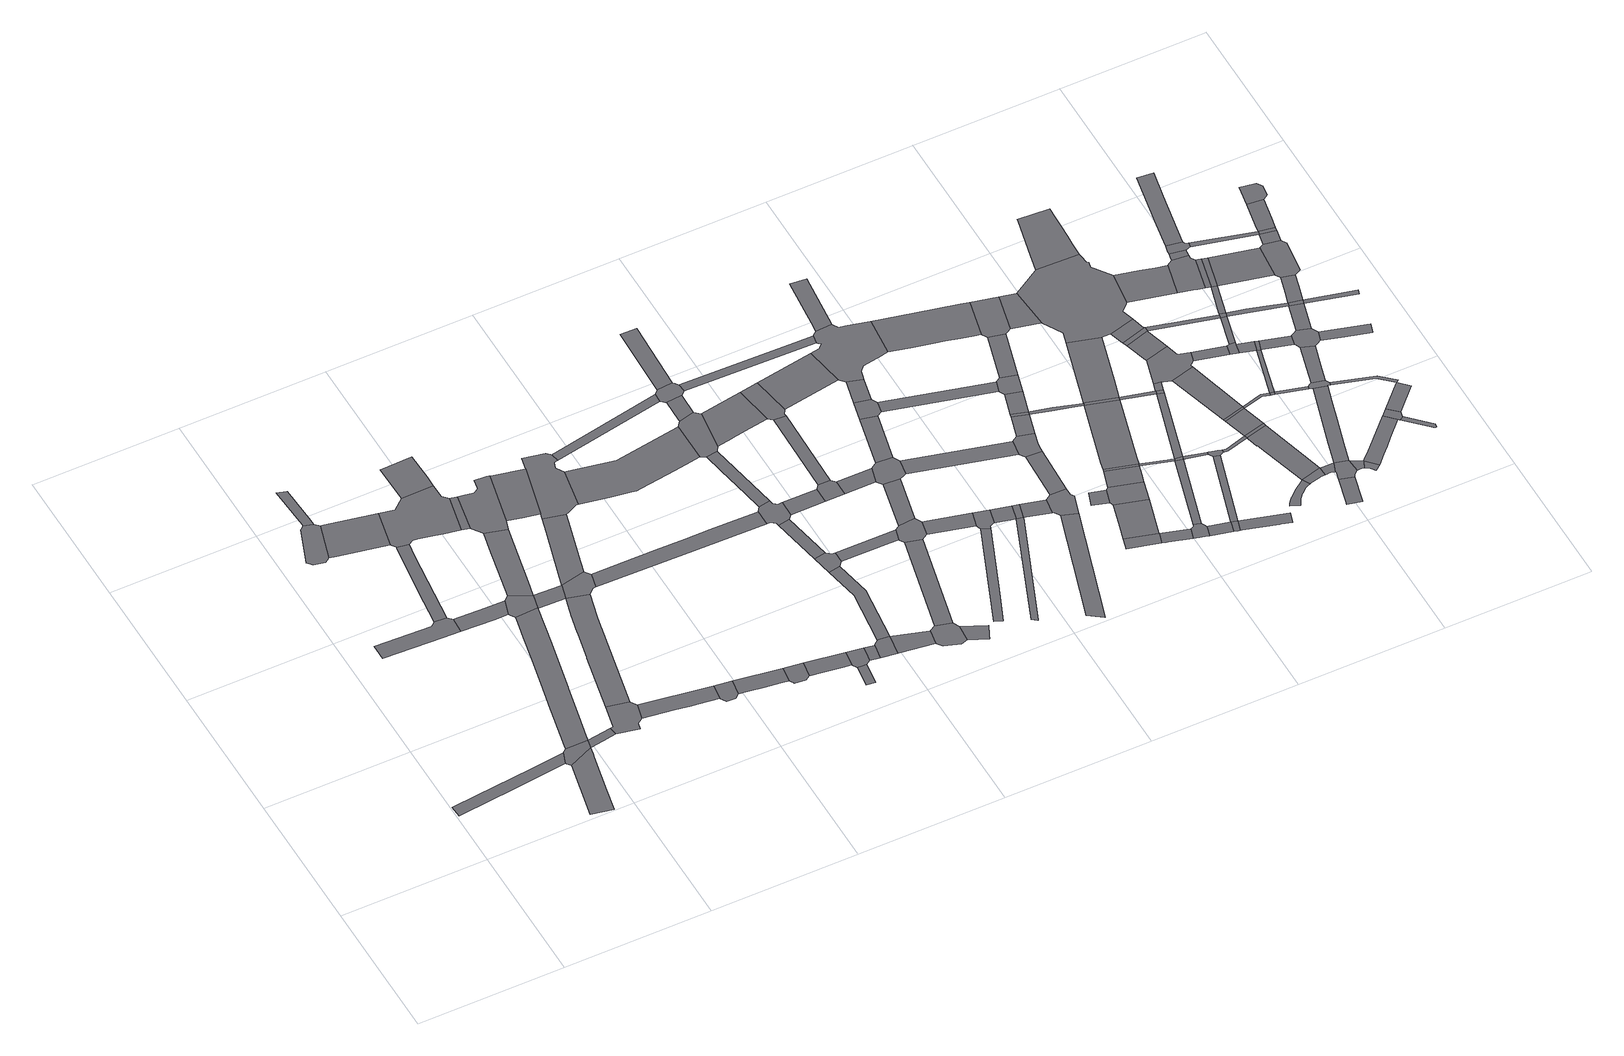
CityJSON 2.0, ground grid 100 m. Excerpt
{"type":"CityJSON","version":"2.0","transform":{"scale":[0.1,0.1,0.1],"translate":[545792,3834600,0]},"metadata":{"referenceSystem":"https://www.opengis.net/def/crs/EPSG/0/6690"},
"CityObjects":{
"road1":{"type":"Road","attributes":{"RoadStructureAttribute.sectionType":"1"},"geometry":[{"type":"MultiSurface","lod":"1","boundaries":[[[0,1,2,3,4,5,6,7,8,9,10]]]}]},
"road2":{"type":"Road","attributes":{"RoadStructureAttribute.sectionType":"1"},"geometry":[{"type":"MultiSurface","lod":"1","boundaries":[[[11,12,13,14,15,16,17,18]]]}]},
"road3":{"type":"Road","geometry":[{"type":"MultiSurface","lod":"1","boundaries":[[[19,20,21,22,23,24,25,26,27,28]]]}]},
"road4":{"type":"Road","geometry":[{"type":"MultiSurface","lod":"1","boundaries":[[[29,30,0,10,16,15,31]]]}]},
"road5":{"type":"Road","geometry":[{"type":"MultiSurface","lod":"1","boundaries":[[[32,33,34,35,36,37,38,39,40,41,42,43]]]}]},
"road6":{"type":"Road","attributes":{"RoadStructureAttribute.sectionType":"1"},"geometry":[{"type":"MultiSurface","lod":"1","boundaries":[[[44,45,46,32,43,47,48]]]}]},
"road7":{"type":"Road","attributes":{"RoadStructureAttribute.sectionType":"1"},"geometry":[{"type":"MultiSurface","lod":"1","boundaries":[[[49,31,15,50,51,52]]]}]},
"road8":{"type":"Road","attributes":{"function":"2","RoadStructureAttribute.sectionType":"1"},"geometry":[{"type":"MultiSurface","lod":"1","boundaries":[[[53,42,41,54,55,56]]]}]},
"road9":{"type":"Road","attributes":{"RoadStructureAttribute.sectionType":"1"},"geometry":[{"type":"MultiSurface","lod":"1","boundaries":[[[57,58,59,60,61,62,63,19,28,64,65,66,67]]]}]},
"road10":{"type":"Road","attributes":{"RoadStructureAttribute.sectionType":"1"},"geometry":[{"type":"MultiSurface","lod":"1","boundaries":[[[68,69,70,71,72,73,74,75,76,77,78,79,80,81,82,29,31]]]}]},
"road11":{"type":"Road","attributes":{"RoadStructureAttribute.sectionType":"1"},"geometry":[{"type":"MultiSurface","lod":"1","boundaries":[[[83,27,26,84,85,86]]]}]},
"road12":{"type":"Road","geometry":[{"type":"MultiSurface","lod":"1","boundaries":[[[87,88,49,52,89,90,91,92,93,94]]]}]},
"road13":{"type":"Road","geometry":[{"type":"MultiSurface","lod":"1","boundaries":[[[95,96,86,85,74,73,97]]]}]},
"road14":{"type":"Road","geometry":[{"type":"MultiSurface","lod":"1","boundaries":[[[98,99,100,101,56,55,102,57,67,103,104,105,106,107,108,109]]]}]},
"road15":{"type":"Road","attributes":{"RoadStructureAttribute.sectionType":"1"},"geometry":[{"type":"MultiSurface","lod":"1","boundaries":[[[110,111,112,113,114,115,116,117,118,119,120,87,94,121,122,123,124,125]]]}]},
"road16":{"type":"Road","attributes":{"RoadStructureAttribute.sectionType":"1"},"geometry":[{"type":"MultiSurface","lod":"1","boundaries":[[[93,92,126,127,128,129,130]]]}]},
"road17":{"type":"Road","attributes":{"RoadStructureAttribute.sectionType":"1"},"geometry":[{"type":"MultiSurface","lod":"1","boundaries":[[[97,73,131,110,132]]]}]},
"road18":{"type":"Road","attributes":{"RoadStructureAttribute.sectionType":"1"},"geometry":[{"type":"MultiSurface","lod":"1","boundaries":[[[133,134,135,95,97,136,137,138,139]]]}]},
"road19":{"type":"Road","attributes":{"RoadStructureAttribute.sectionType":"1"},"geometry":[{"type":"MultiSurface","lod":"1","boundaries":[[[140,141,142,100,99]]]}]},
"road20":{"type":"Road","attributes":{"function":"2","RoadStructureAttribute.sectionType":"1"},"geometry":[{"type":"MultiSurface","lod":"1","boundaries":[[[109,108,143,144,145]]]}]},
"road21":{"type":"Road","geometry":[{"type":"MultiSurface","lod":"1","boundaries":[[[146,132,110,125,147,148,149,150]]]}]},
"road22":{"type":"Road","geometry":[{"type":"MultiSurface","lod":"1","boundaries":[[[130,129,151,152,153,154]]]}]},
"road23":{"type":"Road","geometry":[{"type":"MultiSurface","lod":"1","boundaries":[[[155,156,157,158,159,145,144,160,133,139,161,162,163,164,165]]]}]},
"road24":{"type":"Road","attributes":{"RoadStructureAttribute.sectionType":"1"},"geometry":[{"type":"MultiSurface","lod":"1","boundaries":[[[166,167,168,132,146,169,170,171]]]}]},
"road25":{"type":"Road","attributes":{"RoadStructureAttribute.sectionType":"1"},"geometry":[{"type":"MultiSurface","lod":"1","boundaries":[[[154,153,172,173,174,175,176]]]}]},
"road26":{"type":"Road","attributes":{"function":"2","RoadStructureAttribute.sectionType":"1"},"geometry":[{"type":"MultiSurface","lod":"1","boundaries":[[[177,162,161,178,179,180,181]]]}]},
"road27":{"type":"Road","geometry":[{"type":"MultiSurface","lod":"1","boundaries":[[[176,175,182,183,184,185,186]]]}]},
"road28":{"type":"Road","geometry":[{"type":"MultiSurface","lod":"1","boundaries":[[[187,181,180,188,166,171,189,190,191,192,193,194,195,196,197,198,199,200,201]]]}]},
"road29":{"type":"Road","attributes":{"RoadStructureAttribute.sectionType":"1"},"geometry":[{"type":"MultiSurface","lod":"1","boundaries":[[[186,185,202,203,204,205]]]}]},
"road30":{"type":"Road","attributes":{"RoadStructureAttribute.sectionType":"1"},"geometry":[{"type":"MultiSurface","lod":"1","boundaries":[[[206,207,208,209,210,150,149,211,212,213]]]}]},
"road31":{"type":"Road","attributes":{"RoadStructureAttribute.sectionType":"1"},"geometry":[{"type":"MultiSurface","lod":"1","boundaries":[[[214,215,216,217,218,219]]]}]},
"road32":{"type":"Road","geometry":[{"type":"MultiSurface","lod":"1","boundaries":[[[205,204,220,215,214,219,221,222,223,224]]]}]},
"road33":{"type":"Road","attributes":{"RoadStructureAttribute.sectionType":"1"},"geometry":[{"type":"MultiSurface","lod":"1","boundaries":[[[224,223,222,221,225,226]]]}]},
"road34":{"type":"Road","attributes":{"function":"2","RoadStructureAttribute.sectionType":"1"},"geometry":[{"type":"MultiSurface","lod":"1","boundaries":[[[227,228,192,191,229,230,231,232,233,234,235]]]}]},
"road35":{"type":"Road","geometry":[{"type":"MultiSurface","lod":"1","boundaries":[[[236,237,238,226,225,239,240]]]}]},
"road36":{"type":"Road","attributes":{"RoadStructureAttribute.sectionType":"1"},"geometry":[{"type":"MultiSurface","lod":"1","boundaries":[[[241,199,198,242]]]}]},
"road37":{"type":"Road","attributes":{"RoadStructureAttribute.sectionType":"1"},"geometry":[{"type":"MultiSurface","lod":"1","boundaries":[[[240,239,243,244,245,246]]]}]},
"road38":{"type":"Road","attributes":{"RoadStructureAttribute.sectionType":"1"},"geometry":[{"type":"MultiSurface","lod":"1","boundaries":[[[247,248,249,250,251,236,240]]]}]},
"road39":{"type":"Road","geometry":[{"type":"MultiSurface","lod":"1","boundaries":[[[252,253,254,249,248,255,256]]]}]},
"road40":{"type":"Road","attributes":{"RoadStructureAttribute.sectionType":"1"},"geometry":[{"type":"MultiSurface","lod":"1","boundaries":[[[257,258,254,253]]]}]},
"road41":{"type":"Road","geometry":[{"type":"MultiSurface","lod":"1","boundaries":[[[259,260,261,262,213,212,263,264,258,257,265,266]]]}]},
"road42":{"type":"Road","attributes":{"RoadStructureAttribute.sectionType":"1"},"geometry":[{"type":"MultiSurface","lod":"1","boundaries":[[[267,268,269,270,262,261]]]}]},
"road43":{"type":"Road","geometry":[{"type":"MultiSurface","lod":"1","boundaries":[[[271,246,245,272,273,274,275,276,277,278]]]}]},
"road44":{"type":"Road","geometry":[{"type":"MultiSurface","lod":"1","boundaries":[[[279,280,281,282,227,235,268,267,283,284]]]}]},
"road45":{"type":"Road","attributes":{"RoadStructureAttribute.sectionType":"1"},"geometry":[{"type":"MultiSurface","lod":"1","boundaries":[[[266,265,285,286]]]}]},
"road46":{"type":"Road","attributes":{"RoadStructureAttribute.sectionType":"1"},"geometry":[{"type":"MultiSurface","lod":"1","boundaries":[[[277,276,287,288,289,290]]]}]},
"road47":{"type":"Road","attributes":{"RoadStructureAttribute.sectionType":"1"},"geometry":[{"type":"MultiSurface","lod":"1","boundaries":[[[291,292,293,294,282,281]]]}]},
"road48":{"type":"Road","attributes":{"RoadStructureAttribute.sectionType":"1"},"geometry":[{"type":"MultiSurface","lod":"1","boundaries":[[[256,255,295,296,297]]]}]},
"road49":{"type":"Road","geometry":[{"type":"MultiSurface","lod":"1","boundaries":[[[298,299,300,301,302,303,241,242,304,305,292,291,306,307,308,309]]]}]},
"road50":{"type":"Road","attributes":{"RoadStructureAttribute.sectionType":"1"},"geometry":[{"type":"MultiSurface","lod":"1","boundaries":[[[310,271,278,311]]]}]},
"road51":{"type":"Road","attributes":{"RoadStructureAttribute.sectionType":"1"},"geometry":[{"type":"MultiSurface","lod":"1","boundaries":[[[312,301,300,313]]]}]},
"road52":{"type":"Road","attributes":{"function":"2","RoadStructureAttribute.sectionType":"1"},"geometry":[{"type":"MultiSurface","lod":"1","boundaries":[[[314,284,283,315,316,317,318]]]}]},
"road53":{"type":"Road","geometry":[{"type":"MultiSurface","lod":"1","boundaries":[[[319,320,321,286,285,322,323,324]]]}]},
"road54":{"type":"Road","attributes":{"RoadStructureAttribute.sectionType":"1"},"geometry":[{"type":"MultiSurface","lod":"1","boundaries":[[[325,319,324,326]]]}]},
"road55":{"type":"Road","geometry":[{"type":"MultiSurface","lod":"1","boundaries":[[[327,328,329,297,296,310,311,330,331,332]]]}]},
"road56":{"type":"Road","attributes":{"RoadStructureAttribute.sectionType":"1"},"geometry":[{"type":"MultiSurface","lod":"1","boundaries":[[[323,322,333,334]]]}]},
"road57":{"type":"Road","attributes":{"RoadStructureAttribute.sectionType":"1"},"geometry":[{"type":"MultiSurface","lod":"1","boundaries":[[[335,336,337,338,339]]]}]},
"road58":{"type":"Road","geometry":[{"type":"MultiSurface","lod":"1","boundaries":[[[340,341,314,318,325,326,342,343,344,345]]]}]},
"road59":{"type":"Road","attributes":{"RoadStructureAttribute.sectionType":"1"},"geometry":[{"type":"MultiSurface","lod":"1","boundaries":[[[346,328,327,347]]]}]},
"road60":{"type":"Road","attributes":{"RoadStructureAttribute.sectionType":"1"},"geometry":[{"type":"MultiSurface","lod":"1","boundaries":[[[332,331,348,349]]]}]},
"road61":{"type":"Road","geometry":[{"type":"MultiSurface","lod":"1","boundaries":[[[350,351,334,333,346,347,352,353,354,355,356]]]}]},
"road62":{"type":"Road","attributes":{"RoadStructureAttribute.sectionType":"1"},"geometry":[{"type":"MultiSurface","lod":"1","boundaries":[[[357,309,308,358,359]]]}]},
"road63":{"type":"Road","attributes":{"RoadStructureAttribute.sectionType":"1"},"geometry":[{"type":"MultiSurface","lod":"1","boundaries":[[[360,361,362,363,364,365]]]}]},
"road64":{"type":"Road","attributes":{"function":"2","RoadStructureAttribute.sectionType":"1"},"geometry":[{"type":"MultiSurface","lod":"1","boundaries":[[[366,340,345,367]]]}]},
"road65":{"type":"Road","attributes":{"RoadStructureAttribute.sectionType":"1"},"geometry":[{"type":"MultiSurface","lod":"1","boundaries":[[[368,350,356,369]]]}]},
"road66":{"type":"Road","geometry":[{"type":"MultiSurface","lod":"1","boundaries":[[[349,348,370,335,339,371,372,373,374,375]]]}]},
"road67":{"type":"Road","attributes":{"RoadStructureAttribute.sectionType":"1"},"geometry":[{"type":"MultiSurface","lod":"1","boundaries":[[[375,374,376,360,377]]]}]},
"road68":{"type":"Road","geometry":[{"type":"MultiSurface","lod":"1","boundaries":[[[378,368,369,379,380,381]]]}]},
"road69":{"type":"Road","attributes":{"RoadStructureAttribute.sectionType":"1"},"geometry":[{"type":"MultiSurface","lod":"1","boundaries":[[[382,383,384,385]]]}]},
"road70":{"type":"Road","geometry":[{"type":"MultiSurface","lod":"1","boundaries":[[[377,360,365,386]]]}]},
"road71":{"type":"Road","attributes":{"RoadStructureAttribute.sectionType":"1"},"geometry":[{"type":"MultiSurface","lod":"1","boundaries":[[[387,388,378,381,389]]]}]},
"road72":{"type":"Road","attributes":{"RoadStructureAttribute.sectionType":"1"},"geometry":[{"type":"MultiSurface","lod":"1","boundaries":[[[355,354,390,391]]]}]},
"road73":{"type":"Road","attributes":{"RoadStructureAttribute.sectionType":"1"},"geometry":[{"type":"MultiSurface","lod":"1","boundaries":[[[386,365,392,393]]]}]},
"road74":{"type":"Road","geometry":[{"type":"MultiSurface","lod":"1","boundaries":[[[394,395,396,397,398,399,400,401,359,358,402,403,404,405,366,367,406,387,389,407,408,409,410,411,412,413,414]]]}]},
"road75":{"type":"Road","geometry":[{"type":"MultiSurface","lod":"1","boundaries":[[[415,416,417,393,392,418,419,382,385,420,421,422]]]}]},
"road76":{"type":"Road","attributes":{"RoadStructureAttribute.sectionType":"1"},"geometry":[{"type":"MultiSurface","lod":"1","boundaries":[[[423,424,399,398,425]]]}]},
"road77":{"type":"Road","attributes":{"RoadStructureAttribute.sectionType":"1"},"geometry":[{"type":"MultiSurface","lod":"1","boundaries":[[[380,379,426,427]]]}]},
"road78":{"type":"Road","attributes":{"RoadStructureAttribute.sectionType":"1"},"geometry":[{"type":"MultiSurface","lod":"1","boundaries":[[[428,415,422,429]]]}]},
"road79":{"type":"Road","geometry":[{"type":"MultiSurface","lod":"1","boundaries":[[[430,431,432,433]]]}]},
"road80":{"type":"Road","geometry":[{"type":"MultiSurface","lod":"1","boundaries":[[[434,391,390,435,428,429,436,437,438]]]}]},
"road81":{"type":"Road","geometry":[{"type":"MultiSurface","lod":"1","boundaries":[[[439,440,441,442,443]]]}]},
"road82":{"type":"Road","attributes":{"RoadStructureAttribute.sectionType":"1"},"geometry":[{"type":"MultiSurface","lod":"1","boundaries":[[[444,445,446,430,433,447,448,449]]]}]},
"road83":{"type":"Road","attributes":{"RoadStructureAttribute.sectionType":"1"},"geometry":[{"type":"MultiSurface","lod":"1","boundaries":[[[450,434,438,451]]]}]},
"road84":{"type":"Road","attributes":{"RoadStructureAttribute.sectionType":"1"},"geometry":[{"type":"MultiSurface","lod":"1","boundaries":[[[433,432,452,453,454,455]]]}]},
"road85":{"type":"Road","geometry":[{"type":"MultiSurface","lod":"1","boundaries":[[[456,450,451,457]]]}]},
"road86":{"type":"Road","attributes":{"RoadStructureAttribute.sectionType":"1"},"geometry":[{"type":"MultiSurface","lod":"1","boundaries":[[[458,443,442,459,444,449,460]]]}]},
"road87":{"type":"Road","attributes":{"RoadStructureAttribute.sectionType":"1"},"geometry":[{"type":"MultiSurface","lod":"1","boundaries":[[[461,456,457,462,463,464]]]}]},
"road88":{"type":"Road","attributes":{"RoadStructureAttribute.sectionType":"1"},"geometry":[{"type":"MultiSurface","lod":"1","boundaries":[[[465,466,467,458,460,468,469]]]}]},
"road89":{"type":"Road","geometry":[{"type":"MultiSurface","lod":"1","boundaries":[[[470,471,472,473,455,454,474,475,476,477,478,479]]]}]},
"road90":{"type":"Road","attributes":{"function":"2","RoadStructureAttribute.sectionType":"1"},"geometry":[{"type":"MultiSurface","lod":"1","boundaries":[[[480,481,414,413,482,483,484,485,486,487,488]]]}]},
"road91":{"type":"Road","geometry":[{"type":"MultiSurface","lod":"1","boundaries":[[[489,427,426,461,464,490]]]}]},
"road92":{"type":"Road","geometry":[{"type":"MultiSurface","lod":"1","boundaries":[[[491,465,469,492]]]}]},
"road93":{"type":"Road","attributes":{"RoadStructureAttribute.sectionType":"1"},"geometry":[{"type":"MultiSurface","lod":"1","boundaries":[[[493,457,451,494,495,496,497]]]}]},
"road94":{"type":"Road","attributes":{"RoadStructureAttribute.sectionType":"1"},"geometry":[{"type":"MultiSurface","lod":"1","boundaries":[[[477,476,498,499,500]]]}]},
"road95":{"type":"Road","attributes":{"RoadStructureAttribute.sectionType":"1"},"geometry":[{"type":"MultiSurface","lod":"1","boundaries":[[[501,489,490,502]]]}]},
"road96":{"type":"Road","attributes":{"RoadStructureAttribute.sectionType":"1"},"geometry":[{"type":"MultiSurface","lod":"1","boundaries":[[[496,503,504,491,492,505,506,507]]]}]},
"road97":{"type":"Road","attributes":{"RoadStructureAttribute.sectionType":"1"},"geometry":[{"type":"MultiSurface","lod":"1","boundaries":[[[508,509,470,479,510,511]]]}]},
"road98":{"type":"Road","geometry":[{"type":"MultiSurface","lod":"1","boundaries":[[[500,499,512,513,514,515]]]}]},
"road99":{"type":"Road","attributes":{"RoadStructureAttribute.sectionType":"1"},"geometry":[{"type":"MultiSurface","lod":"1","boundaries":[[[492,469,508,516]]]}]},
"road100":{"type":"Road","geometry":[{"type":"MultiSurface","lod":"1","boundaries":[[[517,497,496,507,518]]]}]},
"road101":{"type":"Road","geometry":[{"type":"MultiSurface","lod":"1","boundaries":[[[516,508,511,519,520]]]}]},
"road102":{"type":"Road","geometry":[{"type":"MultiSurface","lod":"1","boundaries":[[[488,487,501,502,521,522,523]]]}]},
"road103":{"type":"Road","attributes":{"RoadStructureAttribute.sectionType":"1"},"geometry":[{"type":"MultiSurface","lod":"1","boundaries":[[[515,514,524,525,526,527,528]]]}]},
"road104":{"type":"Road","attributes":{"RoadStructureAttribute.sectionType":"1"},"geometry":[{"type":"MultiSurface","lod":"1","boundaries":[[[529,500,515,530]]]}]},
"road105":{"type":"Road","attributes":{"RoadStructureAttribute.sectionType":"1"},"geometry":[{"type":"MultiSurface","lod":"1","boundaries":[[[519,511,531,532,533]]]}]},
"road106":{"type":"Road","attributes":{"RoadStructureAttribute.sectionType":"1"},"geometry":[{"type":"MultiSurface","lod":"1","boundaries":[[[534,535,517,518,536,537,538]]]}]},
"road107":{"type":"Road","attributes":{"function":"2","RoadStructureAttribute.sectionType":"1"},"geometry":[{"type":"MultiSurface","lod":"1","boundaries":[[[523,522,539,540,541]]]}]},
"road108":{"type":"Road","attributes":{"RoadStructureAttribute.sectionType":"1"},"geometry":[{"type":"MultiSurface","lod":"1","boundaries":[[[542,520,519,543,544]]]}]},
"road109":{"type":"Road","attributes":{"RoadStructureAttribute.sectionType":"1"},"geometry":[{"type":"MultiSurface","lod":"1","boundaries":[[[518,507,542,545]]]}]},
"road110":{"type":"Road","geometry":[{"type":"MultiSurface","lod":"1","boundaries":[[[546,547,548,533,532,549,529,530,550,551,552]]]}]},
"road111":{"type":"Road","geometry":[{"type":"MultiSurface","lod":"1","boundaries":[[[545,542,544,553]]]}]},
"road112":{"type":"Road","attributes":{"RoadStructureAttribute.sectionType":"1"},"geometry":[{"type":"MultiSurface","lod":"1","boundaries":[[[554,555,556,557,558,559,560,561,562,563,564,565,566,567,568,569,570,571,572,573,574,575,576]]]}]},
"road113":{"type":"Road","attributes":{"RoadStructureAttribute.sectionType":"1"},"geometry":[{"type":"MultiSurface","lod":"1","boundaries":[[[577,578,552,551,579,580]]]}]},
"road114":{"type":"Road","attributes":{"RoadStructureAttribute.sectionType":"1"},"geometry":[{"type":"MultiSurface","lod":"1","boundaries":[[[581,582,545,553,583,584]]]}]},
"road115":{"type":"Road","geometry":[{"type":"MultiSurface","lod":"1","boundaries":[[[585,586,587,541,540,588,534,538,589,590,591,592,593,594,595,596,597,598,599,600,601,602,603]]]}]},
"road116":{"type":"Road","geometry":[{"type":"MultiSurface","lod":"1","boundaries":[[[604,554,576,605,606,607,608,609,610]]]}]},
"road117":{"type":"Road","attributes":{"RoadStructureAttribute.sectionType":"1"},"geometry":[{"type":"MultiSurface","lod":"1","boundaries":[[[611,580,612,613,614,615,616,554,604]]]}]},
"road118":{"type":"Road","geometry":[{"type":"MultiSurface","lod":"1","boundaries":[[[617,577,580,611]]]}]},
"road119":{"type":"Road","attributes":{"RoadStructureAttribute.sectionType":"1"},"geometry":[{"type":"MultiSurface","lod":"1","boundaries":[[[618,619,620,577,617]]]}]},
"road120":{"type":"Road","geometry":[{"type":"MultiSurface","lod":"1","boundaries":[[[621,622,619,618]]]}]},
"road121":{"type":"Road","attributes":{"RoadStructureAttribute.sectionType":"1"},"geometry":[{"type":"MultiSurface","lod":"1","boundaries":[[[623,624,625,626,622,621]]]}]},
"road122":{"type":"Road","geometry":[{"type":"MultiSurface","lod":"1","boundaries":[[[627,628,629,630,581,584,631,625,624,632,633,634,635]]]}]},
"road123":{"type":"Road","attributes":{"RoadStructureAttribute.sectionType":"1"},"geometry":[{"type":"MultiSurface","lod":"1","boundaries":[[[636,637,638,639,629,628]]]}]},
"road124":{"type":"Road","geometry":[{"type":"MultiSurface","lod":"1","boundaries":[[[591,590,640,641]]]}]},
"road125":{"type":"Road","geometry":[{"type":"MultiSurface","lod":"1","boundaries":[[[641,640,642,638,637,643]]]}]},
"road126":{"type":"Road","attributes":{"RoadStructureAttribute.sectionType":"1"},"geometry":[{"type":"MultiSurface","lod":"1","boundaries":[[[644,645,646,647,648,649]]]}]},
"road127":{"type":"Road","attributes":{"RoadStructureAttribute.sectionType":"1"},"geometry":[{"type":"MultiSurface","lod":"1","boundaries":[[[650,604,610,651,652,653,654,655]]]}]},
"road128":{"type":"Road","geometry":[{"type":"MultiSurface","lod":"1","boundaries":[[[655,654,656,657,658,644,649,659,660,661,662,663]]]}]},
"road129":{"type":"Road","attributes":{"RoadStructureAttribute.sectionType":"1"},"geometry":[{"type":"MultiSurface","lod":"1","boundaries":[[[664,621,618,665,666,667]]]}]},
"road130":{"type":"Road","attributes":{"function":"3","RoadStructureAttribute.sectionType":"1"},"geometry":[{"type":"MultiSurface","lod":"1","boundaries":[[[668,669,670,671,585,603,672,673,674,675,676,677,678]]]}]},
"road131":{"type":"Road","attributes":{"RoadStructureAttribute.sectionType":"1"},"geometry":[{"type":"MultiSurface","lod":"1","boundaries":[[[635,634,679,680]]]}]},
"road132":{"type":"Road","attributes":{"RoadStructureAttribute.sectionType":"1"},"geometry":[{"type":"MultiSurface","lod":"1","boundaries":[[[663,662,681,682,683,684,685]]]}]},
"road133":{"type":"Road","geometry":[{"type":"MultiSurface","lod":"1","boundaries":[[[667,666,686,687]]]}]},
"road134":{"type":"Road","geometry":[{"type":"MultiSurface","lod":"1","boundaries":[[[685,684,688,689,690,691]]]}]},
"road135":{"type":"Road","attributes":{"RoadStructureAttribute.sectionType":"1"},"geometry":[{"type":"MultiSurface","lod":"1","boundaries":[[[643,637,692,693]]]}]},
"road136":{"type":"Road","attributes":{"RoadStructureAttribute.sectionType":"1"},"geometry":[{"type":"MultiSurface","lod":"1","boundaries":[[[694,695,696,697,698,655,663,699,700,701,702]]]}]},
"road137":{"type":"Road","geometry":[{"type":"MultiSurface","lod":"1","boundaries":[[[703,704,680,679,705,706,707,708,709]]]}]},
"road138":{"type":"Road","attributes":{"function":"2","RoadStructureAttribute.sectionType":"1"},"geometry":[{"type":"MultiSurface","lod":"1","boundaries":[[[710,711,595,594,712,713]]]}]},
"road139":{"type":"Road","attributes":{"RoadStructureAttribute.sectionType":"1"},"geometry":[{"type":"MultiSurface","lod":"1","boundaries":[[[714,667,687,715]]]}]},
"road140":{"type":"Road","attributes":{"RoadStructureAttribute.sectionType":"1"},"geometry":[{"type":"MultiSurface","lod":"1","boundaries":[[[687,686,716,717]]]}]},
"road141":{"type":"Road","attributes":{"RoadStructureAttribute.sectionType":"1"},"geometry":[{"type":"MultiSurface","lod":"1","boundaries":[[[706,705,714,718,719]]]}]},
"road142":{"type":"Road","attributes":{"RoadStructureAttribute.sectionType":"1"},"geometry":[{"type":"MultiSurface","lod":"1","boundaries":[[[692,720,703,709,721]]]}]},
"road143":{"type":"Road","attributes":{"RoadStructureAttribute.sectionType":"1"},"geometry":[{"type":"MultiSurface","lod":"1","boundaries":[[[722,723,724,725,685,691,726,727,728,729,730]]]}]},
"road144":{"type":"Road","geometry":[{"type":"MultiSurface","lod":"1","boundaries":[[[719,718,714,715,731]]]}]},
"road145":{"type":"Road","geometry":[{"type":"MultiSurface","lod":"1","boundaries":[[[732,693,692,721,733]]]}]},
"road146":{"type":"Road","geometry":[{"type":"MultiSurface","lod":"1","boundaries":[[[734,735,717,716,694,702,736,737,738,739]]]}]},
"road147":{"type":"Road","attributes":{"RoadStructureAttribute.sectionType":"1"},"geometry":[{"type":"MultiSurface","lod":"1","boundaries":[[[740,741,732,733,742]]]}]},
"road148":{"type":"Road","geometry":[{"type":"MultiSurface","lod":"1","boundaries":[[[743,713,712,744,745,746,747,748,749]]]}]},
"road149":{"type":"Road","attributes":{"RoadStructureAttribute.sectionType":"1"},"geometry":[{"type":"MultiSurface","lod":"1","boundaries":[[[731,715,750,751,752,753]]]}]},
"road150":{"type":"Road","attributes":{"RoadStructureAttribute.sectionType":"1"},"geometry":[{"type":"MultiSurface","lod":"1","boundaries":[[[754,734,739,755,756]]]}]},
"road151":{"type":"Road","attributes":{"function":"2","RoadStructureAttribute.sectionType":"1"},"geometry":[{"type":"MultiSurface","lod":"1","boundaries":[[[747,746,740,757]]]}]},
"road152":{"type":"Road","attributes":{"RoadStructureAttribute.sectionType":"1"},"geometry":[{"type":"MultiSurface","lod":"1","boundaries":[[[758,759,743,749,760,761,762]]]}]},
"road153":{"type":"Road","geometry":[{"type":"MultiSurface","lod":"1","boundaries":[[[763,764,722,730,765,766,767,768,769,770]]]}]},
"road154":{"type":"Road","attributes":{"RoadStructureAttribute.sectionType":"1"},"geometry":[{"type":"MultiSurface","lod":"1","boundaries":[[[771,772,773,733,721,774,775]]]}]},
"road155":{"type":"Road","geometry":[{"type":"MultiSurface","lod":"1","boundaries":[[[757,740,742,776]]]}]},
"road156":{"type":"Road","geometry":[{"type":"MultiSurface","lod":"1","boundaries":[[[777,778,779,758,762,780,781,782,783,784,785,786]]]}]},
"road157":{"type":"Road","attributes":{"RoadStructureAttribute.sectionType":"1"},"geometry":[{"type":"MultiSurface","lod":"1","boundaries":[[[787,788,738,737,789,790,791]]]}]},
"road158":{"type":"Road","attributes":{"RoadStructureAttribute.sectionType":"1"},"geometry":[{"type":"MultiSurface","lod":"1","boundaries":[[[767,766,792,793,794,795,796]]]}]},
"road159":{"type":"Road","geometry":[{"type":"MultiSurface","lod":"1","boundaries":[[[797,798,799,753,752,800,754,756,801,802,803,804]]]}]},
"road160":{"type":"Road","attributes":{"RoadStructureAttribute.sectionType":"1"},"geometry":[{"type":"MultiSurface","lod":"1","boundaries":[[[790,805,806,807,763,770,808]]]}]},
"road161":{"type":"Road","attributes":{"RoadStructureAttribute.sectionType":"1"},"geometry":[{"type":"MultiSurface","lod":"1","boundaries":[[[774,797,804,809]]]}]},
"road162":{"type":"Road","attributes":{"RoadStructureAttribute.sectionType":"1"},"geometry":[{"type":"MultiSurface","lod":"1","boundaries":[[[810,811,777,786,812,813,814]]]}]},
"road163":{"type":"Road","attributes":{"function":"2","RoadStructureAttribute.sectionType":"1"},"geometry":[{"type":"MultiSurface","lod":"1","boundaries":[[[815,776,742,816,817,818,819]]]}]},
"road164":{"type":"Road","geometry":[{"type":"MultiSurface","lod":"1","boundaries":[[[775,774,809,820]]]}]},
"road165":{"type":"Road","attributes":{"RoadStructureAttribute.sectionType":"1"},"geometry":[{"type":"MultiSurface","lod":"1","boundaries":[[[803,802,821,822,823,824]]]}]},
"road166":{"type":"Road","attributes":{"RoadStructureAttribute.sectionType":"1"},"geometry":[{"type":"MultiSurface","lod":"1","boundaries":[[[783,782,825,826]]]}]},
"road167":{"type":"Road","attributes":{"RoadStructureAttribute.sectionType":"1"},"geometry":[{"type":"MultiSurface","lod":"1","boundaries":[[[827,828,829,775,820,830,831]]]}]},
"road168":{"type":"Road","attributes":{"RoadStructureAttribute.sectionType":"1"},"geometry":[{"type":"MultiSurface","lod":"1","boundaries":[[[820,809,832,833]]]}]},
"road169":{"type":"Road","geometry":[{"type":"MultiSurface","lod":"1","boundaries":[[[834,835,819,818,827,831,836,837,838,839,840]]]}]},
"road170":{"type":"Road","attributes":{"RoadStructureAttribute.sectionType":"1"},"geometry":[{"type":"MultiSurface","lod":"1","boundaries":[[[825,834,840,841]]]}]},
"road171":{"type":"Road","geometry":[{"type":"MultiSurface","lod":"1","boundaries":[[[826,825,841,842]]]}]},
"road172":{"type":"Road","attributes":{"RoadStructureAttribute.sectionType":"1"},"geometry":[{"type":"MultiSurface","lod":"1","boundaries":[[[843,844,826,842,845,846]]]}]},
"road173":{"type":"Road","geometry":[{"type":"MultiSurface","lod":"1","boundaries":[[[847,848,843,846,849,850,851]]]}]}
},
"vertices":[
[811,562,0],[588,537,0],[323,509,0],[33,479,0],[10,476,0],[18,396,0],[83,403,0],[112,406,0],[166,412,0],[479,446,0],[784,479,0],
[902,169,0],[962,442,0],[966,460,0],[968,471,0],[979,523,0],[811,447,0],[722,38,0],[868,7,0],
[625,1878,0],[602,1857,0],[600,1855,0],[594,1850,0],[209,1866,0],[208,1756,0],[616,1739,0],[730,1734,0],[735,1844,0],[705,1872,0],
[841,586,0],[823,572,0],[992,584,0],
[290,2942,0],[281,2935,0],[277,2932,0],[262,2922,0],[166,2666,0],[183,2646,0],[195,2632,0],[271,2613,0],[286,2624,0],[304,2637,0],[381,2897,0],[354,2925,0],
[273,3259,0],[284,3069,0],[290,2958,0],[350,2962,0],[336,3240,0],
[1158,610,0],[990,524,0],[1073,538,0],[1167,553,0],
[406,2891,0],[354,2627,0],[682,2560,0],[737,2823,0],
[707,2525,0],[706,2519,0],[690,2405,0],[686,2378,0],[686,2374,0],[665,2221,0],[645,2053,0],[730,2081,0],[758,2308,0],[770,2406,0],[785,2510,0],
[1045,821,0],[1088,1022,0],[1088,1025,0],[1133,1223,0],[1169,1391,0],[1230,1687,0],[1077,1681,0],[1060,1605,0],[1040,1516,0],[1002,1334,0],[970,1189,0],[959,1135,0],[912,917,0],[908,897,0],[847,612,0],
[952,1834,0],[953,1724,0],[1048,1723,0],[1079,1831,0],
[1215,776,0],[1180,613,0],[1317,521,0],[1326,566,0],[1357,588,0],[1366,594,0],[1391,703,0],[1364,746,0],
[1115,1860,0],[1084,1835,0],[1255,1794,0],
[1141,2772,0],[1139,2870,0],[921,2866,0],[844,2802,0],[708,2529,0],[820,2532,0],[843,2527,0],[851,2526,0],[945,2506,0],[1011,2492,0],[1118,2470,0],[1174,2733,0],
[1417,1680,0],[1415,1673,0],[1390,1576,0],[1386,1564,0],[1382,1547,0],[1348,1398,0],[1344,1382,0],[1304,1194,0],[1303,1189,0],[1275,1057,0],[1263,1005,0],[1495,1367,0],[1497,1378,0],[1514,1458,0],[1560,1638,0],[1561,1641,0],
[1570,562,0],[1679,546,0],[1725,539,0],[1858,520,0],[1875,629,0],
[1240,1686,0],[1445,1785,0],
[1226,2381,0],[1193,2225,0],[1159,2065,0],[1256,1800,0],[1278,1903,0],[1327,2133,0],[1372,2342,0],
[1138,2951,0],[1134,3140,0],[915,3136,0],
[1173,2458,0],[1174,2458,0],[1226,2723,0],
[1612,1821,0],[1583,1662,0],[1598,1677,0],[1620,1677,0],[1643,1781,0],
[1884,480,0],[1944,475,0],[1974,502,0],[1990,611,0],
[1379,2795,0],[1366,2734,0],[1364,2725,0],[1330,2703,0],[1262,2716,0],[1208,2410,0],[1392,2409,0],[1478,2783,0],[1474,2784,0],[1472,2784,0],[1459,2787,0],
[1595,2324,0],[1566,2220,0],[1515,2036,0],[1648,1953,0],[1712,2182,0],[1740,2287,0],
[2032,493,0],[2138,477,0],[2241,461,0],[2294,453,0],[2310,562,0],
[1485,2781,0],[1393,2412,0],[1492,2388,0],[1604,2363,0],[1697,2733,0],
[2313,423,0],[2313,421,0],[2392,413,0],[2423,434,0],[2439,542,0],
[1715,2821,0],[1601,2349,0],[1765,2299,0],[1830,2330,0],[1843,2328,0],[1892,2603,0],[1888,2610,0],[1878,2627,0],[1859,2660,0],[1871,2698,0],[1872,2700,0],[1901,2706,0],[1890,2763,0],[1883,2770,0],[1863,2791,0],
[2507,421,0],[2634,401,0],[2690,392,0],[2707,501,0],
[2654,1772,0],[2450,1775,0],[2284,1777,0],[2082,1780,0],[1859,1782,0],[2217,1668,0],[2774,1660,0],[2775,1770,0],
[2745,357,0],[2713,360,0],[2691,206,0],[2750,198,0],[2751,199,0],[2772,354,0],
[2712,361,0],[2802,375,0],[2807,409,0],[2808,409,0],[2819,484,0],
[2871,365,0],[2888,473,0],
[2671,2612,0],[2216,2541,0],[2037,2293,0],[2174,2268,0],[2206,2263,0],[2241,2268,0],[2489,2304,0],[2604,2323,0],[2672,2333,0],
[2922,502,0],[2922,500,0],[2903,485,0],[2980,349,0],[3001,494,0],
[2674,2911,0],[2671,2850,0],
[3002,346,0],[3149,325,0],[3220,315,0],[3238,420,0],
[3051,897,0],[3004,1145,0],[2924,1130,0],[2968,891,0],[2938,641,0],
[3010,1255,0],[2977,1283,0],[2898,1268,0],[3029,1174,0],[3030,1255,0],
[2913,1629,0],[2834,1614,0],
[2911,1769,0],[2882,1793,0],[2878,1817,0],[2800,1802,0],[2799,1660,0],[2830,1634,0],[2939,1657,0],[2939,1769,0],
[2786,2325,0],[2708,2313,0],[2733,2171,0],[2777,1934,0],
[3283,443,0],[3251,276,0],[3356,237,0],[3391,249,0],[3398,252,0],[3402,253,0],[3410,371,0],[3390,416,0],
[2820,2664,0],[2814,2669,0],[2808,2675,0],[2701,2649,0],[2809,2359,0],[2844,2641,0],
[3173,1657,0],[3173,1768,0],
[3527,197,0],[3541,227,0],[3541,228,0],[3572,296,0],
[2809,2830,0],[2702,2821,0],[2701,2662,0],[2701,2655,0],
[3361,1172,0],[3420,1171,0],[3440,1251,0],
[2830,2924,0],[2819,2937,0],[2809,2948,0],[2702,2939,0],[2697,2934,0],[2681,2919,0],[2678,2844,0],[2695,2827,0],[2816,2835,0],[2841,2855,0],[2842,2855,0],[2836,2917,0],
[3442,1137,0],[3548,1106,0],
[2714,3446,0],[2825,3444,0],
[3134,2689,0],[2918,2378,0],[2920,2378,0],[3048,2400,0],[3179,2420,0],
[3198,1797,0],[3178,1774,0],[3177,1772,0],[3307,1657,0],[3307,1769,0],[3279,1797,0],
[3210,2394,0],[3290,2388,0],
[3586,1283,0],[3472,1273,0],[3465,1269,0],[3566,1118,0],[3589,1133,0],[3610,1239,0],
[3516,1658,0],[3549,1768,0],
[3898,1020,0],[3613,311,0],[3668,289,0],[3742,472,0],[3954,997,0],
[3263,2711,0],[3204,2701,0],[3290,2394,0],[3289,2410,0],[3302,2431,0],[3308,2438,0],
[3549,1618,0],[3661,1612,0],
[3886,1056,0],[3913,1162,0],
[3590,1796,0],[3583,1791,0],[3666,1614,0],[3690,1625,0],[3707,1633,0],[3724,1742,0],[3701,1788,0],
[3623,2898,0],[3729,2835,0],[3740,2895,0],
[4126,993,0],[3822,222,0],[3857,192,0],[3860,199,0],[4169,980,0],[4170,984,0],
[3662,2776,0],[3706,2506,0],
[3670,2156,0],[3781,2132,0],
[3894,1032,0],[3962,1016,0],[3967,1018,0],[3986,1025,0],[3994,1028,0],[4021,1135,0],
[4109,998,0],[4153,1101,0],
[3702,2296,0],[3815,2152,0],[3829,2233,0],[3810,2271,0],
[4378,893,0],[4131,95,0],[4226,30,0],[4482,861,0],
[4197,1090,0],
[3741,2470,0],[3733,2435,0],[3845,2436,0],
[4388,1458,0],[4402,1568,0],
[4342,939,0],[4360,1049,0],
[3998,2866,0],[3965,2874,0],[3906,2887,0],[3884,2925,0],[3884,2927,0],[3772,2920,0],[3769,2917,0],[3747,2901,0],[3740,2826,0],[3754,2813,0],[3732,2791,0],[3727,2786,0],[3733,2478,0],[3852,2466,0],[3859,2492,0],[3862,2504,0],[3892,2536,0],[3994,2553,0],[4009,2556,0],[4078,2568,0],[4104,2841,0],
[4400,1075,0],[4394,1071,0],[4365,1052,0],[4352,937,0],[4374,900,0],[4525,1000,0],[4507,1021,0],[4509,1071,0],
[3814,3338,0],[3776,2958,0],[3923,3327,0],
[4519,1970,0],[4542,2047,0],
[4414,1419,0],[4523,1415,0],
[4622,548,0],[4601,469,0],[4813,411,0],[4835,489,0],
[4445,1593,0],[4409,1426,0],[4524,1436,0],[4530,1487,0],[4551,1563,0],
[4704,954,0],[4612,979,0],[4580,884,0],[4688,849,0],[4717,951,0],
[4697,823,0],[4694,812,0],[4651,650,0],[4835,490,0],[4836,493,0],[4911,764,0],
[4489,1749,0],[4594,1719,0],
[4839,403,0],[4851,399,0],[4999,356,0],[5021,431,0],
[4494,1770,0],[4601,1740,0],
[4738,967,0],[4691,848,0],[4951,907,0],
[4540,1934,0],[4603,1749,0],[4606,1760,0],[4647,1904,0],
[4774,1095,0],[4751,1013,0],[4739,971,0],[4964,952,0],[4987,1035,0],
[5052,457,0],[5048,443,0],[5028,434,0],[5023,432,0],[5036,345,0],[5070,337,0],[5096,330,0],[5116,407,0],[5108,423,0],[5097,444,0],
[4650,2713,0],[4370,2779,0],[4216,2536,0],[4369,2500,0],[4426,2487,0],[4519,2464,0],[4602,2444,0],[4644,2434,0],[4706,2700,0],
[4578,2066,0],[4684,2036,0],
[4779,1111,0],[4991,1052,0],
[4746,1702,0],[4728,1680,0],[4850,1650,0],[4923,1628,0],[4928,1648,0],
[5145,318,0],[5240,293,0],[5260,372,0],
[4668,2393,0],[4777,2368,0],
[4899,1543,0],[4794,1166,0],[4992,1055,0],[5006,1105,0],[5134,1569,0],
[5197,973,0],[5194,961,0],[5247,961,0],[5248,960,0],
[5261,287,0],[5267,286,0],[5278,283,0],[5304,360,0],
[5203,988,0],
[4929,1651,0],[5140,1592,0],
[5254,981,0],[5204,988,0],
[4795,2379,0],[4821,2395,0],[4882,2658,0],
[5292,279,0],[5515,216,0],[5522,214,0],[5592,194,0],[5614,270,0],
[5417,897,0],[5458,883,0],
[5397,925,0],[5400,925,0],[5402,943,0],
[5065,2136,0],[4931,1656,0],[5142,1599,0],[5180,1731,0],[5277,2077,0],
[4899,2377,0],[5012,2350,0],[4989,2633,0],
[5354,1509,0],[5257,990,0],[5399,1497,0],
[5359,1534,0],
[5464,927,0],[5450,931,0],[5411,941,0],[5404,918,0],[5464,887,0],[5485,898,0],[5491,920,0],
[5405,1521,0],
[5805,477,0],[5803,476,0],[5785,463,0],[5747,435,0],[5727,419,0],[5700,397,0],[5681,380,0],[5676,375,0],[5665,362,0],[5648,340,0],[5643,333,0],[5638,322,0],[5699,294,0],[5716,330,0],[5725,343,0],[5740,363,0],[5742,365,0],[5754,377,0],[5772,393,0],[5792,406,0],[5810,417,0],[5812,418,0],[5830,426,0],
[5664,956,0],[5517,913,0],[5518,893,0],[5668,935,0],
[5375,1591,0],[5361,1541,0],[5421,1578,0],[5423,1585,0],
[5181,2750,0],[5176,2746,0],[5020,2652,0],[5087,2216,0],[5292,2077,0],[5337,2076,0],[5511,2123,0],[5489,2205,0],[5536,2252,0],[5543,2259,0],[5575,2492,0],[5478,2627,0],[5485,2624,0],[5494,2659,0],[5482,2662,0],[5481,2667,0],[5475,2723,0],[5473,2738,0],[5473,2740,0],
[5941,514,0],[5833,427,0],[5851,432,0],[5882,438,0],[5889,440,0],[5917,447,0],[5945,448,0],
[5817,976,0],[5669,930,0],[5670,926,0],[5692,852,0],[5696,853,0],[5701,834,0],
[5812,995,0],
[5768,1160,0],[5618,1116,0],[5665,956,0],
[5764,1176,0],[5614,1132,0],
[5762,1184,0],[5650,1605,0],[5488,1562,0],[5490,1555,0],
[5615,1739,0],[5592,1825,0],[5428,1781,0],[5402,1685,0],[5437,1580,0],[5646,1622,0],[5651,1627,0],[5677,1648,0],[5695,1718,0],
[5548,1986,0],[5546,1994,0],[5379,1941,0],[5426,1789,0],
[5368,1976,0],[5537,2028,0],
[5372,1963,0],[5545,2026,0],
[6002,379,0],[5955,200,0],[5948,175,0],[6043,149,0],[6050,176,0],[6095,353,0],
[5964,512,0],[5964,449,0],[5975,450,0],[5995,448,0],[6012,443,0],[6037,510,0],
[6015,440,0],[6017,435,0],[6016,430,0],[6105,368,0],[6115,378,0],[6125,386,0],[6135,391,0],[6125,488,0],
[5909,1215,0],[5907,1195,0],[5957,1181,0],[5962,1200,0],
[5277,3172,0],[5275,3165,0],[5233,2979,0],[5209,2875,0],[5477,2839,0],[5480,2904,0],[5482,2946,0],[5483,2964,0],[5483,2971,0],[5487,3078,0],[5490,3155,0],
[5894,1592,0],[5913,1662,0],
[6142,392,0],[6150,394,0],[6165,395,0],[6182,390,0],[6206,443,0],
[5983,1174,0],[5989,1196,0],
[6193,384,0],[6212,367,0],[6237,339,0],[6275,369,0],
[5988,1885,0],[5992,1910,0],
[6210,1111,0],[6210,1110,0],[6159,934,0],[6082,667,0],[6045,535,0],[6165,625,0],[6219,816,0],[6263,970,0],[6298,1087,0],
[5930,1667,0],[5920,1664,0],[5953,1577,0],[5966,1648,0],[5967,1652,0],[5968,1653,0],[5970,1664,0],
[5829,2430,0],[5736,2455,0],[5849,2187,0],[5903,2414,0],
[6055,1547,0],[6080,1539,0],
[6186,1118,0],[6192,1140,0],
[6075,1616,0],[6075,1617,0],
[5934,1682,0],[6025,1878,0],
[6478,715,0],[6287,523,0],[6266,502,0],[6214,451,0],[6337,433,0],[6358,454,0],[6377,474,0],[6435,535,0],[6544,649,0],
[6100,1609,0],
[5994,1918,0],[6032,1906,0],
[6221,1157,0],[6207,1149,0],[6298,1093,0],[6317,1087,0],[6320,1109,0],[6306,1134,0],
[6053,2136,0],[5996,1924,0],[6090,2127,0],
[5945,2441,0],[5947,2164,0],[5972,2157,0],[6019,2144,0],[6072,2375,0],[6052,2407,0],[6054,2426,0],
[6082,1538,0],[6087,1537,0],[6279,1483,0],[6295,1554,0],
[6299,1446,0],[6332,1228,0],[6384,1416,0],
[6108,2366,0],
[5954,2493,0],[5947,2457,0],[6058,2458,0],[6060,2468,0],[6061,2474,0],
[6522,760,0],[6492,729,0],[6554,639,0],[6555,638,0],[6582,657,0],[6583,661,0],[6584,671,0],[6588,694,0],
[6277,1842,0],[6199,1866,0],[6157,1876,0],[6396,1778,0],[6403,1803,0],
[6145,2357,0],
[5966,2561,0],[5959,2526,0],[5957,2512,0],[6073,2478,0],[6086,2484,0],[6095,2487,0],[6103,2518,0],[6084,2523,0],[6079,2531,0],[6073,2542,0],
[6603,1024,0],[6323,1108,0],[6586,1009,0],[6680,919,0],[6697,935,0],
[6697,497,0],[6706,488,0],[6717,485,0],[6724,483,0],[6728,513,0],
[6341,1580,0],[6322,1569,0],[6299,1557,0],[6285,1482,0],[6403,1425,0],[6432,1440,0],[6455,1510,0],[6429,1553,0],
[6678,917,0],[6675,914,0],[6674,913,0],[6745,856,0],
[6485,1756,0],
[6072,3137,0],[5999,2743,0],[6074,2547,0],[6144,2927,0],[6182,3127,0],
[6224,2338,0],[6090,2128,0],[6296,2080,0],[6441,2045,0],[6461,2282,0],
[6494,1784,0],
[6433,1440,0],[6578,1399,0],[6745,1352,0],[6765,1421,0],
[6511,2384,0],[6516,2407,0],
[6461,2010,0],[6428,1890,0],[6405,1810,0],[6524,1897,0],[6549,1986,0],
[6819,1671,0],[6827,1701,0],
[6494,2299,0],[6471,2287,0],[6586,2004,0],[6596,2010,0],[6625,2244,0],[6620,2253,0],[6604,2279,0],
[6619,2364,0],
[6624,2388,0],
[6559,2638,0],[6526,2463,0],[6638,2464,0],[6669,2627,0],
[6583,2781,0],[6583,2780,0],[6704,2646,0],[6714,2727,0],[6691,2763,0]
]}
